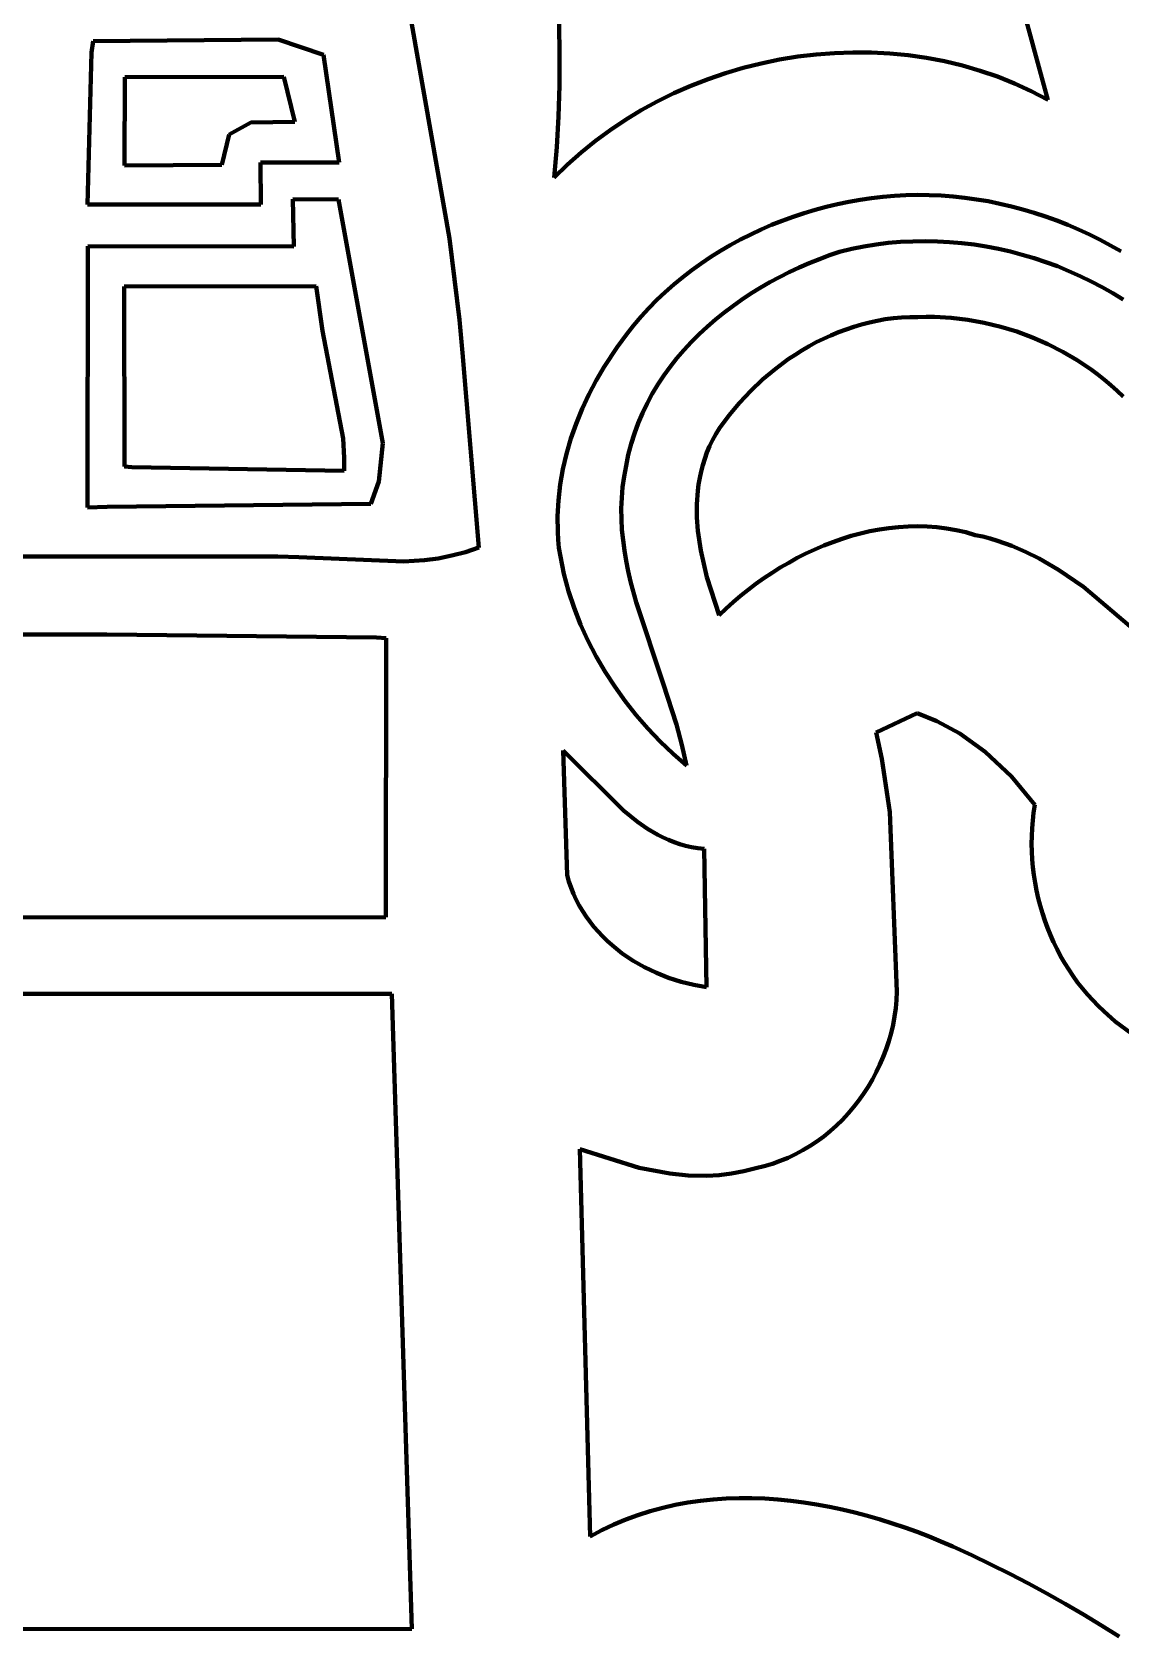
# Model space of a CAD drawing. Header units: millimetres. Extents: x 0 to 17.8, y 0 to 10.
# Drawn here: x 9.811 to 11.136, y 2.263 to 4.21 of the extents above; entities that cross this region are included whole.
import ezdxf

# ---------------------------------------------------------------- set-up
doc = ezdxf.new("R2010")
doc.units = ezdxf.units.MM
doc.layers.add('color#010101ff', color=7, linetype='CONTINUOUS', lineweight=100)
doc.layers.add('color#ffffffff', color=7, linetype='CONTINUOUS', lineweight=100)

msp = doc.modelspace()

# ---------------------------------------------------------------- linework, layer by layer
at = {"layer": 'color#010101ff'}
for p, q in [((11.0479, 4.1275), (10.9488, 4.4929)), ((10.3196, 3.9588), (10.2435, 4.392)), ((10.453, 4.2193), (10.4537, 4.182)), ((9.8838, 4.1851), (9.8859, 4.1987)), ((9.8859, 4.1987), (10.111, 4.2007)), ((10.111, 4.2007), (10.1661, 4.1822)), ((9.8791, 3.9999), (9.8838, 4.1851)), ((10.1661, 4.1822), (10.1852, 4.0512)), ((10.4537, 4.182), (10.4535, 4.1447)), ((10.6773, 4.1663), (10.6992, 4.1718)), ((10.6992, 4.1718), (10.7213, 4.1763)), ((10.7213, 4.1763), (10.7435, 4.18)), ((10.7435, 4.18), (10.7659, 4.1826)), ((10.7659, 4.1826), (10.7883, 4.1844)), ((10.7883, 4.1844), (10.8108, 4.1852)), ((10.8108, 4.1852), (10.8333, 4.185)), ((10.8333, 4.185), (10.8557, 4.1838)), ((10.8557, 4.1838), (10.8781, 4.1817)), ((10.8781, 4.1817), (10.9002, 4.1785)), ((10.9002, 4.1785), (10.9222, 4.1743)), ((10.9222, 4.1743), (10.944, 4.1691)), ((10.944, 4.1691), (10.9655, 4.1629)), ((9.9246, 4.1549), (9.9239, 4.0475)), ((10.118, 4.1555), (9.9246, 4.1549)), ((10.1315, 4.1005), (10.118, 4.1555)), ((10.6134, 4.1444), (10.6344, 4.1526)), ((10.6344, 4.1526), (10.6557, 4.1599)), ((10.6557, 4.1599), (10.6773, 4.1663)), ((10.9655, 4.1629), (10.9867, 4.1557)), ((10.9867, 4.1557), (11.0075, 4.1473)), ((10.4535, 4.1447), (10.4523, 4.1073)), ((10.5726, 4.1255), (10.5928, 4.1354)), ((10.5928, 4.1354), (10.6134, 4.1444)), ((11.0075, 4.1473), (11.0279, 4.1379)), ((11.0279, 4.1379), (11.0479, 4.1275)), ((10.5338, 4.1031), (10.553, 4.1147)), ((10.553, 4.1147), (10.5726, 4.1255)), ((10.0514, 4.0854), (10.078, 4.0997)), ((10.078, 4.0997), (10.1315, 4.1005)), ((10.4523, 4.1073), (10.4502, 4.07)), ((10.4972, 4.0774), (10.5152, 4.0907)), ((10.5152, 4.0907), (10.5338, 4.1031)), ((10.0424, 4.0484), (10.0514, 4.0854)), ((10.4502, 4.07), (10.4472, 4.0327)), ((10.4798, 4.0633), (10.4972, 4.0774)), ((10.1852, 4.0512), (10.0895, 4.0513)), ((10.0895, 4.0513), (10.09, 4)), ((10.4631, 4.0484), (10.4798, 4.0633)), ((9.9239, 4.0475), (10.0424, 4.0484)), ((10.4472, 4.0327), (10.4631, 4.0484)), ((10.8752, 4.0113), (10.8612, 4.0105)), ((10.8891, 4.0117), (10.8752, 4.0113)), ((10.9036, 4.0115), (10.8891, 4.0117)), ((10.9181, 4.0109), (10.9036, 4.0115)), ((10.09, 4), (9.8791, 3.9999)), ((10.1291, 4.0064), (10.1847, 4.0063)), ((10.1302, 3.9491), (10.1291, 4.0064)), ((10.1847, 4.0063), (10.2387, 3.7096)), ((10.7648, 3.9935), (10.7513, 3.9895)), ((10.7783, 3.9971), (10.7648, 3.9935)), ((10.792, 4.0004), (10.7783, 3.9971)), ((10.8057, 4.0032), (10.792, 4.0004)), ((10.8195, 4.0056), (10.8057, 4.0032)), ((10.8334, 4.0076), (10.8195, 4.0056)), ((10.8473, 4.0093), (10.8334, 4.0076)), ((10.8612, 4.0105), (10.8473, 4.0093)), ((10.9326, 4.0098), (10.9181, 4.0109)), ((10.947, 4.0083), (10.9326, 4.0098)), ((10.9613, 4.0063), (10.947, 4.0083)), ((10.9755, 4.0039), (10.9613, 4.0063)), ((10.9897, 4.001), (10.9755, 4.0039)), ((11.0037, 3.9977), (10.9897, 4.001)), ((11.0177, 3.994), (11.0037, 3.9977)), ((11.0315, 3.9899), (11.0177, 3.994)), ((10.7118, 3.9751), (10.6989, 3.9696)), ((10.7248, 3.9803), (10.7118, 3.9751)), ((10.738, 3.9851), (10.7248, 3.9803)), ((10.7513, 3.9895), (10.738, 3.9851)), ((11.0452, 3.9854), (11.0315, 3.9899)), ((11.0588, 3.9805), (11.0452, 3.9854)), ((11.0722, 3.9753), (11.0588, 3.9805)), ((11.0855, 3.9696), (11.0722, 3.9753)), ((10.3317, 3.8595), (10.3196, 3.9588)), ((10.6738, 3.9573), (10.6615, 3.9507)), ((10.6863, 3.9637), (10.6738, 3.9573)), ((10.6989, 3.9696), (10.6863, 3.9637)), ((10.8389, 3.9513), (10.8538, 3.9532)), ((10.8538, 3.9532), (10.8687, 3.9545)), ((10.8687, 3.9545), (10.8836, 3.9552)), ((10.8836, 3.9552), (10.8986, 3.9554)), ((10.8986, 3.9554), (10.9136, 3.9551)), ((10.9136, 3.9551), (10.9285, 3.9543)), ((10.9285, 3.9543), (10.9434, 3.953)), ((10.9434, 3.953), (10.9583, 3.9512)), ((11.0986, 3.9635), (11.0855, 3.9696)), ((11.1116, 3.9571), (11.0986, 3.9635)), ((11.1243, 3.9503), (11.1116, 3.9571)), ((9.8792, 3.6312), (9.8795, 3.9493)), ((9.8795, 3.9493), (10.1302, 3.9491)), ((10.6376, 3.9362), (10.626, 3.9283)), ((10.6494, 3.9436), (10.6376, 3.9362)), ((10.6615, 3.9507), (10.6494, 3.9436)), ((10.7576, 3.9288), (10.7699, 3.9337)), ((10.7699, 3.9337), (10.7822, 3.9383)), ((10.7822, 3.9383), (10.7946, 3.9426)), ((10.7946, 3.9426), (10.8093, 3.946)), ((10.8093, 3.946), (10.824, 3.949)), ((10.824, 3.949), (10.8389, 3.9513)), ((10.9583, 3.9512), (10.9731, 3.9488)), ((10.9731, 3.9488), (10.9878, 3.946)), ((10.9878, 3.946), (11.0024, 3.9427)), ((11.0024, 3.9427), (11.0169, 3.9389)), ((11.0169, 3.9389), (11.0313, 3.9347)), ((11.0313, 3.9347), (11.0456, 3.9299)), ((11.1369, 3.9431), (11.1243, 3.9503)), ((10.6147, 3.9202), (10.6036, 3.9116)), ((10.626, 3.9283), (10.6147, 3.9202)), ((10.7214, 3.9118), (10.7333, 3.9178)), ((10.7333, 3.9178), (10.7454, 3.9235)), ((10.7454, 3.9235), (10.7576, 3.9288)), ((11.0456, 3.9299), (11.0596, 3.9248)), ((11.0596, 3.9248), (11.0735, 3.9191)), ((11.0735, 3.9191), (11.0873, 3.913)), ((10.1572, 3.9008), (9.9238, 3.9002)), ((9.9238, 3.9002), (9.9239, 3.6811)), ((10.1651, 3.8464), (10.1572, 3.9008)), ((10.5929, 3.9027), (10.5824, 3.8935)), ((10.6036, 3.9116), (10.5929, 3.9027)), ((10.6865, 3.8916), (10.6979, 3.8987)), ((10.6979, 3.8987), (10.7096, 3.9054)), ((10.7096, 3.9054), (10.7214, 3.9118)), ((11.0873, 3.913), (11.1008, 3.9065)), ((11.1008, 3.9065), (11.1141, 3.8995)), ((11.1141, 3.8995), (11.1271, 3.8921)), ((10.5722, 3.8839), (10.5624, 3.8739)), ((10.5824, 3.8935), (10.5722, 3.8839)), ((10.6537, 3.8683), (10.6644, 3.8764)), ((10.6644, 3.8764), (10.6753, 3.8842)), ((10.6753, 3.8842), (10.6865, 3.8916)), ((11.1271, 3.8921), (11.1399, 3.8843)), ((10.3353, 3.8197), (10.3317, 3.8595)), ((10.5529, 3.8636), (10.5438, 3.8529)), ((10.5624, 3.8739), (10.5529, 3.8636)), ((10.6332, 3.8512), (10.6433, 3.8599)), ((10.6433, 3.8599), (10.6537, 3.8683)), ((10.8308, 3.8565), (10.8212, 3.8541)), ((10.8404, 3.8586), (10.8308, 3.8565)), ((10.8502, 3.8603), (10.8404, 3.8586)), ((10.86, 3.8616), (10.8502, 3.8603)), ((10.8699, 3.8625), (10.86, 3.8616)), ((10.8799, 3.863), (10.8699, 3.8625)), ((10.8899, 3.8631), (10.8799, 3.863)), ((10.9, 3.8633), (10.8899, 3.8631)), ((10.9101, 3.8632), (10.9, 3.8633)), ((10.9304, 3.862), (10.9101, 3.8632)), ((10.9507, 3.8596), (10.9304, 3.862)), ((10.9707, 3.856), (10.9507, 3.8596)), ((10.9906, 3.8512), (10.9707, 3.856)), ((10.1901, 3.7151), (10.1651, 3.8464)), ((10.535, 3.8418), (10.5236, 3.8265)), ((10.5438, 3.8529), (10.535, 3.8418)), ((10.6141, 3.8327), (10.6235, 3.8421)), ((10.6235, 3.8421), (10.6332, 3.8512)), ((10.7749, 3.8367), (10.7661, 3.8323)), ((10.784, 3.8408), (10.7749, 3.8367)), ((10.7931, 3.8446), (10.784, 3.8408)), ((10.8024, 3.8481), (10.7931, 3.8446)), ((10.8117, 3.8513), (10.8024, 3.8481)), ((10.8212, 3.8541), (10.8117, 3.8513)), ((11.0101, 3.8453), (10.9906, 3.8512)), ((11.0293, 3.8382), (11.0101, 3.8453)), ((11.0481, 3.8301), (11.0293, 3.8382)), ((10.3554, 3.5826), (10.3353, 3.8197)), ((10.5236, 3.8265), (10.5078, 3.8025)), ((10.5964, 3.8129), (10.6051, 3.8229)), ((10.6051, 3.8229), (10.6141, 3.8327)), ((10.7403, 3.8172), (10.732, 3.8117)), ((10.7487, 3.8225), (10.7403, 3.8172)), ((10.7573, 3.8275), (10.7487, 3.8225)), ((10.7661, 3.8323), (10.7573, 3.8275)), ((11.0663, 3.8208), (11.0481, 3.8301)), ((11.0839, 3.8105), (11.0663, 3.8208)), ((10.5078, 3.8025), (10.4981, 3.7858)), ((10.5805, 3.7919), (10.5883, 3.8025)), ((10.5883, 3.8025), (10.5964, 3.8129)), ((10.716, 3.7998), (10.7008, 3.787)), ((10.732, 3.8117), (10.716, 3.7998)), ((11.0924, 3.8049), (11.0839, 3.8105)), ((11.1008, 3.7991), (11.0924, 3.8049)), ((11.109, 3.793), (11.1008, 3.7991)), ((10.4981, 3.7858), (10.4892, 3.7687)), ((10.5665, 3.7696), (10.5732, 3.7809)), ((10.5732, 3.7809), (10.5805, 3.7919)), ((10.7008, 3.787), (10.6863, 3.7733)), ((11.1169, 3.7867), (11.109, 3.793)), ((11.1247, 3.7802), (11.1169, 3.7867)), ((11.1323, 3.7733), (11.1247, 3.7802)), ((10.4892, 3.7687), (10.4811, 3.7512)), ((10.5602, 3.758), (10.5665, 3.7696)), ((10.6727, 3.7588), (10.6601, 3.7436)), ((10.6863, 3.7733), (10.6727, 3.7588)), ((11.1396, 3.7663), (11.1323, 3.7733)), ((10.4811, 3.7512), (10.4738, 3.7333)), ((10.5493, 3.7339), (10.5545, 3.7461)), ((10.5545, 3.7461), (10.5602, 3.758)), ((10.6601, 3.7436), (10.6484, 3.7278)), ((10.4738, 3.7333), (10.4675, 3.7151)), ((10.5407, 3.7086), (10.5447, 3.7214)), ((10.5447, 3.7214), (10.5493, 3.7339)), ((10.6439, 3.7206), (10.6399, 3.7132)), ((10.6484, 3.7278), (10.6439, 3.7206)), ((10.1916, 3.6916), (10.1901, 3.7151)), ((10.2387, 3.7096), (10.2335, 3.6631)), ((10.4675, 3.7151), (10.4622, 3.6967)), ((10.5373, 3.6955), (10.5407, 3.7086)), ((10.6363, 3.7058), (10.6331, 3.6982)), ((10.6399, 3.7132), (10.6363, 3.7058)), ((9.9239, 3.6811), (9.9331, 3.6804)), ((9.9331, 3.6804), (10.1916, 3.6758)), ((10.1916, 3.6758), (10.1916, 3.6916)), ((10.4622, 3.6967), (10.4578, 3.678)), ((10.5321, 3.669), (10.5346, 3.6821)), ((10.5346, 3.6821), (10.5373, 3.6955)), ((10.628, 3.6829), (10.6259, 3.6751)), ((10.6304, 3.6906), (10.628, 3.6829)), ((10.6331, 3.6982), (10.6304, 3.6906)), ((10.2335, 3.6631), (10.2241, 3.6358)), ((10.4578, 3.678), (10.4545, 3.6591)), ((10.5304, 3.6559), (10.5321, 3.669)), ((10.6242, 3.6673), (10.6229, 3.6594)), ((10.6259, 3.6751), (10.6242, 3.6673)), ((10.4545, 3.6591), (10.4524, 3.64)), ((10.5288, 3.63), (10.5293, 3.6429)), ((10.5293, 3.6429), (10.5304, 3.6559)), ((10.6219, 3.6514), (10.6208, 3.6354)), ((10.6229, 3.6594), (10.6219, 3.6514)), ((9.903, 3.6321), (9.8792, 3.6312)), ((10.2241, 3.6358), (9.903, 3.6321)), ((10.4524, 3.64), (10.4513, 3.6209)), ((10.5289, 3.6171), (10.5288, 3.63)), ((10.6208, 3.6354), (10.6209, 3.6192)), ((10.4513, 3.6209), (10.4515, 3.6017)), ((10.5296, 3.6043), (10.5289, 3.6171)), ((10.5309, 3.5916), (10.5296, 3.6043)), ((10.6209, 3.6192), (10.622, 3.603)), ((10.622, 3.603), (10.6255, 3.5788)), ((10.8201, 3.5997), (10.8315, 3.6024)), ((10.8315, 3.6024), (10.843, 3.6046)), ((10.843, 3.6046), (10.8546, 3.6063)), ((10.8546, 3.6063), (10.8662, 3.6075)), ((10.8662, 3.6075), (10.8779, 3.6082)), ((10.8779, 3.6082), (10.8896, 3.6084)), ((10.8896, 3.6084), (10.9013, 3.6081)), ((10.9013, 3.6081), (10.913, 3.6072)), ((10.913, 3.6072), (10.9247, 3.6057)), ((10.9247, 3.6057), (10.9364, 3.6037)), ((10.9364, 3.6037), (10.948, 3.6011)), ((10.4515, 3.6017), (10.452, 3.592)), ((10.452, 3.592), (10.4529, 3.5824)), ((10.5326, 3.5789), (10.5309, 3.5916)), ((10.7644, 3.5803), (10.7753, 3.585)), ((10.7753, 3.585), (10.7863, 3.5893)), ((10.7863, 3.5893), (10.7975, 3.5932)), ((10.7975, 3.5932), (10.8087, 3.5967)), ((10.8087, 3.5967), (10.8201, 3.5997)), ((10.948, 3.6011), (10.9596, 3.5978)), ((10.9596, 3.5978), (10.9688, 3.5958)), ((10.9688, 3.5958), (10.9778, 3.5934)), ((10.9778, 3.5934), (10.9867, 3.5907)), ((10.9867, 3.5907), (11.004, 3.5846)), ((11.004, 3.5846), (11.0209, 3.5774)), ((8.1113, 3.572), (10.1109, 3.5718)), ((10.1109, 3.5718), (10.1363, 3.5709)), ((10.1363, 3.5709), (10.2639, 3.5654)), ((10.2639, 3.5654), (10.2892, 3.5672)), ((10.2892, 3.5672), (10.306, 3.5694)), ((10.306, 3.5694), (10.3226, 3.5727)), ((10.3226, 3.5727), (10.3391, 3.577)), ((10.3391, 3.577), (10.3473, 3.5796)), ((10.3473, 3.5796), (10.3554, 3.5826)), ((10.4529, 3.5824), (10.4546, 3.5717)), ((10.4546, 3.5717), (10.4567, 3.561)), ((10.5347, 3.5663), (10.5326, 3.5789)), ((10.5372, 3.5537), (10.5347, 3.5663)), ((10.6255, 3.5788), (10.6329, 3.5467)), ((10.7223, 3.5581), (10.7326, 3.5641)), ((10.7326, 3.5641), (10.743, 3.5699)), ((10.743, 3.5699), (10.7536, 3.5752)), ((10.7536, 3.5752), (10.7644, 3.5803)), ((11.0209, 3.5774), (11.0373, 3.5693)), ((11.0373, 3.5693), (11.0612, 3.5555)), ((10.4567, 3.561), (10.459, 3.5504)), ((10.459, 3.5504), (10.4617, 3.5399)), ((10.5401, 3.5411), (10.5372, 3.5537)), ((10.6329, 3.5467), (10.648, 3.5003)), ((10.6927, 3.5383), (10.7024, 3.5452)), ((10.7024, 3.5452), (10.7123, 3.5518)), ((10.7123, 3.5518), (10.7223, 3.5581)), ((11.0612, 3.5555), (11.0916, 3.5349)), ((10.4617, 3.5399), (10.4646, 3.5295)), ((10.4646, 3.5295), (10.4714, 3.509)), ((10.5468, 3.5161), (10.5401, 3.5411)), ((10.6741, 3.5237), (10.6833, 3.5311)), ((10.6833, 3.5311), (10.6927, 3.5383)), ((11.0916, 3.5349), (11.1829, 3.4571)), ((10.4714, 3.509), (10.4792, 3.4889)), ((10.5799, 3.4169), (10.5468, 3.5161)), ((10.648, 3.5003), (10.6564, 3.5083)), ((10.6564, 3.5083), (10.6651, 3.5161)), ((10.6651, 3.5161), (10.6741, 3.5237)), ((10.4792, 3.4889), (10.4882, 3.4693)), ((9.9024, 3.4769), (7.5371, 3.4745)), ((10.2307, 3.4731), (9.9024, 3.4769)), ((10.2424, 3.4722), (10.2307, 3.4731)), ((10.242, 3.1326), (10.2424, 3.4722)), ((10.4882, 3.4693), (10.4981, 3.4501)), ((10.4981, 3.4501), (10.509, 3.4314)), ((10.509, 3.4314), (10.5209, 3.4133)), ((10.5209, 3.4133), (10.5335, 3.3957)), ((10.5959, 3.3674), (10.5799, 3.4169)), ((10.5335, 3.3957), (10.547, 3.3787)), ((10.547, 3.3787), (10.5613, 3.3624)), ((10.8891, 3.3808), (10.8391, 3.3576)), ((10.9128, 3.3711), (10.8891, 3.3808)), ((10.9407, 3.3561), (10.9128, 3.3711)), ((10.5613, 3.3624), (10.5762, 3.3467)), ((10.6026, 3.3424), (10.5959, 3.3674)), ((10.8391, 3.3576), (10.8459, 3.3255)), ((10.9716, 3.3341), (10.9407, 3.3561)), ((10.4579, 3.3357), (10.4629, 3.1839)), ((10.5314, 3.2625), (10.4579, 3.3357)), ((10.5762, 3.3467), (10.5918, 3.3317)), ((10.5918, 3.3317), (10.608, 3.3174)), ((10.6055, 3.3299), (10.6026, 3.3424)), ((10.608, 3.3174), (10.6055, 3.3299)), ((11.0039, 3.3038), (10.9716, 3.3341)), ((10.8459, 3.3255), (10.8557, 3.2606)), ((11.0321, 3.2693), (11.0039, 3.3038)), ((10.5486, 3.2487), (10.5314, 3.2625)), ((10.8557, 3.2606), (10.8644, 3.0421)), ((11.0296, 3.2505), (11.0307, 3.2599)), ((11.0307, 3.2599), (11.0321, 3.2693)), ((10.5606, 3.2404), (10.5486, 3.2487)), ((10.5732, 3.233), (10.5606, 3.2404)), ((10.5796, 3.2298), (10.5732, 3.233)), ((11.0284, 3.2315), (11.0289, 3.241)), ((11.0289, 3.241), (11.0296, 3.2505)), ((10.5862, 3.2268), (10.5796, 3.2298)), ((10.593, 3.2241), (10.5862, 3.2268)), ((10.6, 3.2217), (10.593, 3.2241)), ((10.6071, 3.2197), (10.6, 3.2217)), ((10.6144, 3.2181), (10.6071, 3.2197)), ((10.6219, 3.2168), (10.6144, 3.2181)), ((10.6296, 3.2159), (10.6219, 3.2168)), ((10.6324, 3.0477), (10.6296, 3.2159)), ((11.0283, 3.222), (11.0284, 3.2315)), ((11.0285, 3.2125), (11.0283, 3.222)), ((11.0291, 3.203), (11.0285, 3.2125)), ((11.0299, 3.1935), (11.0291, 3.203)), ((11.031, 3.1841), (11.0299, 3.1935)), ((10.4629, 3.1839), (10.4651, 3.1762)), ((10.4651, 3.1762), (10.4677, 3.1686)), ((11.0325, 3.1746), (11.031, 3.1841)), ((11.0343, 3.1653), (11.0325, 3.1746)), ((10.4677, 3.1686), (10.4707, 3.1612)), ((10.4707, 3.1612), (10.474, 3.154)), ((11.0363, 3.156), (11.0343, 3.1653)), ((11.0387, 3.1468), (11.0363, 3.156)), ((10.474, 3.154), (10.4777, 3.1471)), ((10.4777, 3.1471), (10.4817, 3.1403)), ((10.4817, 3.1403), (10.486, 3.1337)), ((11.0414, 3.1377), (11.0387, 3.1468)), ((11.0444, 3.1286), (11.0414, 3.1377)), ((7.874, 3.1309), (10.242, 3.1326)), ((10.486, 3.1337), (10.4906, 3.1273)), ((10.4906, 3.1273), (10.4955, 3.1211)), ((10.4955, 3.1211), (10.5006, 3.1151)), ((11.0476, 3.1197), (11.0444, 3.1286)), ((11.0512, 3.1109), (11.0476, 3.1197)), ((10.5006, 3.1151), (10.506, 3.1094)), ((10.506, 3.1094), (10.5117, 3.1039)), ((10.5117, 3.1039), (10.5176, 3.0986)), ((10.5176, 3.0986), (10.53, 3.0887)), ((11.0551, 3.1022), (11.0512, 3.1109)), ((11.0592, 3.0937), (11.0551, 3.1022)), ((10.53, 3.0887), (10.5432, 3.0797)), ((10.5432, 3.0797), (10.5571, 3.0717)), ((11.0636, 3.0853), (11.0592, 3.0937)), ((11.0684, 3.077), (11.0636, 3.0853)), ((11.0734, 3.069), (11.0684, 3.077)), ((10.5571, 3.0717), (10.5715, 3.0648)), ((10.5715, 3.0648), (10.5863, 3.0589)), ((10.5863, 3.0589), (10.6015, 3.054)), ((11.0787, 3.0611), (11.0734, 3.069)), ((11.0842, 3.0534), (11.0787, 3.0611)), ((10.2496, 3.0396), (9.0878, 3.0394)), ((10.2737, 2.2666), (10.2496, 3.0396)), ((10.6015, 3.054), (10.6169, 3.0503)), ((10.6169, 3.0503), (10.6324, 3.0477)), ((10.8644, 3.0421), (10.8639, 3.0319)), ((11.0901, 3.0459), (11.0842, 3.0534)), ((11.0962, 3.0386), (11.0901, 3.0459)), ((11.1026, 3.0316), (11.0962, 3.0386)), ((10.863, 3.0218), (10.8615, 3.0117)), ((10.8639, 3.0319), (10.863, 3.0218)), ((11.1093, 3.0247), (11.1026, 3.0316)), ((11.1162, 3.0182), (11.1093, 3.0247)), ((11.1301, 3.0057), (11.1162, 3.0182)), ((10.8597, 3.0016), (10.8573, 2.9917)), ((10.8615, 3.0117), (10.8597, 3.0016)), ((11.15, 2.9911), (11.1301, 3.0057)), ((10.8545, 2.9819), (10.8513, 2.9722)), ((10.8573, 2.9917), (10.8545, 2.9819)), ((10.8477, 2.9627), (10.8437, 2.9533)), ((10.8513, 2.9722), (10.8477, 2.9627)), ((10.8392, 2.9441), (10.8344, 2.9351)), ((10.8437, 2.9533), (10.8392, 2.9441)), ((10.8292, 2.9263), (10.8236, 2.9177)), ((10.8344, 2.9351), (10.8292, 2.9263)), ((10.8114, 2.9014), (10.8048, 2.8937)), ((10.8177, 2.9094), (10.8114, 2.9014)), ((10.8236, 2.9177), (10.8177, 2.9094)), ((10.7979, 2.8862), (10.7906, 2.8791)), ((10.8048, 2.8937), (10.7979, 2.8862)), ((10.7752, 2.8659), (10.767, 2.8599)), ((10.783, 2.8723), (10.7752, 2.8659)), ((10.7906, 2.8791), (10.783, 2.8723)), ((10.5504, 2.8276), (10.4782, 2.8505)), ((10.4782, 2.8505), (10.491, 2.379)), ((10.741, 2.8443), (10.7318, 2.8399)), ((10.7499, 2.8491), (10.741, 2.8443)), ((10.7586, 2.8543), (10.7499, 2.8491)), ((10.767, 2.8599), (10.7586, 2.8543)), ((10.5877, 2.8206), (10.5504, 2.8276)), ((10.6779, 2.8235), (10.663, 2.8206)), ((10.6927, 2.8274), (10.6779, 2.8235)), ((10.7028, 2.8298), (10.6927, 2.8274)), ((10.7127, 2.8327), (10.7028, 2.8298)), ((10.7223, 2.836), (10.7127, 2.8327)), ((10.7318, 2.8399), (10.7223, 2.836)), ((10.6103, 2.8184), (10.5877, 2.8206)), ((10.6329, 2.818), (10.6103, 2.8184)), ((10.648, 2.8188), (10.6329, 2.818)), ((10.663, 2.8206), (10.648, 2.8188)), ((10.5792, 2.4139), (10.5945, 2.4174)), ((10.5945, 2.4174), (10.6098, 2.4202)), ((10.6098, 2.4202), (10.6253, 2.4224)), ((10.6253, 2.4224), (10.6408, 2.4241)), ((10.6408, 2.4241), (10.6565, 2.4251)), ((10.6565, 2.4251), (10.6721, 2.4256)), ((10.6721, 2.4256), (10.6878, 2.4256)), ((10.6878, 2.4256), (10.7036, 2.4251)), ((10.7036, 2.4251), (10.7193, 2.424)), ((10.7193, 2.424), (10.7351, 2.4225)), ((10.7351, 2.4225), (10.7508, 2.4205)), ((10.7508, 2.4205), (10.7665, 2.418)), ((10.7665, 2.418), (10.7821, 2.4152)), ((10.7821, 2.4152), (10.7977, 2.4119)), ((10.5197, 2.3935), (10.5343, 2.3996)), ((10.5343, 2.3996), (10.5491, 2.405)), ((10.5491, 2.405), (10.5641, 2.4098)), ((10.5641, 2.4098), (10.5792, 2.4139)), ((10.7977, 2.4119), (10.8131, 2.4082)), ((10.8131, 2.4082), (10.8285, 2.4041)), ((10.8285, 2.4041), (10.8438, 2.3997)), ((10.8438, 2.3997), (10.8589, 2.395)), ((10.491, 2.379), (10.5053, 2.3866)), ((10.5053, 2.3866), (10.5197, 2.3935)), ((10.8589, 2.395), (10.8739, 2.3899)), ((10.8739, 2.3899), (10.8888, 2.3845)), ((10.8888, 2.3845), (10.9034, 2.3788)), ((10.9034, 2.3788), (10.9179, 2.3729)), ((10.9179, 2.3729), (10.9322, 2.3667)), ((10.9322, 2.3667), (10.9556, 2.3561)), ((10.9556, 2.3561), (10.9788, 2.3451)), ((10.9788, 2.3451), (11.0018, 2.3336)), ((11.0018, 2.3336), (11.0245, 2.3218)), ((11.0245, 2.3218), (11.047, 2.3096)), ((11.047, 2.3096), (11.0693, 2.297)), ((11.0693, 2.297), (11.0914, 2.284)), ((11.0914, 2.284), (11.1132, 2.2707)), ((9.0876, 2.2662), (10.2737, 2.2666)), ((11.1132, 2.2707), (11.1349, 2.2571))]:
    msp.add_line(p, q, dxfattribs=at)
at = {"layer": 'color#ffffffff'}
for p, q in [((10.9488, 4.4929), (11.0479, 4.1275)), ((10.2435, 4.392), (10.3196, 3.9588)), ((10.4537, 4.182), (10.453, 4.2193)), ((9.8859, 4.1987), (9.8838, 4.1851)), ((10.111, 4.2007), (9.8859, 4.1987)), ((10.1661, 4.1822), (10.111, 4.2007)), ((9.8838, 4.1851), (9.8791, 3.9999)), ((10.1852, 4.0512), (10.1661, 4.1822)), ((10.4535, 4.1447), (10.4537, 4.182)), ((10.6992, 4.1718), (10.6773, 4.1663)), ((10.7213, 4.1763), (10.6992, 4.1718)), ((10.7435, 4.18), (10.7213, 4.1763)), ((10.7659, 4.1826), (10.7435, 4.18)), ((10.7883, 4.1844), (10.7659, 4.1826)), ((10.8108, 4.1852), (10.7883, 4.1844)), ((10.8333, 4.185), (10.8108, 4.1852)), ((10.8557, 4.1838), (10.8333, 4.185)), ((10.8781, 4.1817), (10.8557, 4.1838)), ((10.9002, 4.1785), (10.8781, 4.1817)), ((10.9222, 4.1743), (10.9002, 4.1785)), ((10.944, 4.1691), (10.9222, 4.1743)), ((10.9655, 4.1629), (10.944, 4.1691)), ((9.9239, 4.0475), (9.9246, 4.1549)), ((9.9246, 4.1549), (10.118, 4.1555)), ((10.118, 4.1555), (10.1315, 4.1005)), ((10.6344, 4.1526), (10.6134, 4.1444)), ((10.6557, 4.1599), (10.6344, 4.1526)), ((10.6773, 4.1663), (10.6557, 4.1599)), ((10.9867, 4.1557), (10.9655, 4.1629)), ((11.0075, 4.1473), (10.9867, 4.1557)), ((10.4523, 4.1073), (10.4535, 4.1447)), ((10.5928, 4.1354), (10.5726, 4.1255)), ((10.6134, 4.1444), (10.5928, 4.1354)), ((11.0279, 4.1379), (11.0075, 4.1473)), ((11.0479, 4.1275), (11.0279, 4.1379)), ((10.553, 4.1147), (10.5338, 4.1031)), ((10.5726, 4.1255), (10.553, 4.1147)), ((10.078, 4.0997), (10.0514, 4.0854)), ((10.1315, 4.1005), (10.078, 4.0997)), ((10.4502, 4.07), (10.4523, 4.1073)), ((10.5152, 4.0907), (10.4972, 4.0774)), ((10.5338, 4.1031), (10.5152, 4.0907)), ((10.0514, 4.0854), (10.0424, 4.0484)), ((10.4472, 4.0327), (10.4502, 4.07)), ((10.4972, 4.0774), (10.4798, 4.0633)), ((10.09, 4), (10.0895, 4.0513)), ((10.0895, 4.0513), (10.1852, 4.0512)), ((10.4798, 4.0633), (10.4631, 4.0484)), ((10.0424, 4.0484), (9.9239, 4.0475)), ((10.4631, 4.0484), (10.4472, 4.0327)), ((10.8612, 4.0105), (10.8752, 4.0113)), ((10.8752, 4.0113), (10.8891, 4.0117)), ((10.8891, 4.0117), (10.9036, 4.0115)), ((10.9036, 4.0115), (10.9181, 4.0109)), ((9.8791, 3.9999), (10.09, 4)), ((10.1291, 4.0064), (10.1302, 3.9491)), ((10.1847, 4.0063), (10.1291, 4.0064)), ((10.2387, 3.7096), (10.1847, 4.0063)), ((10.7513, 3.9895), (10.7648, 3.9935)), ((10.7648, 3.9935), (10.7783, 3.9971)), ((10.7783, 3.9971), (10.792, 4.0004)), ((10.792, 4.0004), (10.8057, 4.0032)), ((10.8057, 4.0032), (10.8195, 4.0056)), ((10.8195, 4.0056), (10.8334, 4.0076)), ((10.8334, 4.0076), (10.8473, 4.0093)), ((10.8473, 4.0093), (10.8612, 4.0105)), ((10.9181, 4.0109), (10.9326, 4.0098)), ((10.9326, 4.0098), (10.947, 4.0083)), ((10.947, 4.0083), (10.9613, 4.0063)), ((10.9613, 4.0063), (10.9755, 4.0039)), ((10.9755, 4.0039), (10.9897, 4.001)), ((10.9897, 4.001), (11.0037, 3.9977)), ((11.0037, 3.9977), (11.0177, 3.994)), ((11.0177, 3.994), (11.0315, 3.9899)), ((10.6989, 3.9696), (10.7118, 3.9751)), ((10.7118, 3.9751), (10.7248, 3.9803)), ((10.7248, 3.9803), (10.738, 3.9851)), ((10.738, 3.9851), (10.7513, 3.9895)), ((11.0315, 3.9899), (11.0452, 3.9854)), ((11.0452, 3.9854), (11.0588, 3.9805)), ((11.0588, 3.9805), (11.0722, 3.9753)), ((11.0722, 3.9753), (11.0855, 3.9696)), ((10.3196, 3.9588), (10.3317, 3.8595)), ((10.6615, 3.9507), (10.6738, 3.9573)), ((10.6738, 3.9573), (10.6863, 3.9637)), ((10.6863, 3.9637), (10.6989, 3.9696)), ((10.8538, 3.9532), (10.8389, 3.9513)), ((10.8687, 3.9545), (10.8538, 3.9532)), ((10.8836, 3.9552), (10.8687, 3.9545)), ((10.8986, 3.9554), (10.8836, 3.9552)), ((10.9136, 3.9551), (10.8986, 3.9554)), ((10.9285, 3.9543), (10.9136, 3.9551)), ((10.9434, 3.953), (10.9285, 3.9543)), ((10.9583, 3.9512), (10.9434, 3.953)), ((11.0855, 3.9696), (11.0986, 3.9635)), ((11.0986, 3.9635), (11.1116, 3.9571)), ((11.1116, 3.9571), (11.1243, 3.9503)), ((9.8795, 3.9493), (9.8792, 3.6312)), ((10.1302, 3.9491), (9.8795, 3.9493)), ((10.626, 3.9283), (10.6376, 3.9362)), ((10.6376, 3.9362), (10.6494, 3.9436)), ((10.6494, 3.9436), (10.6615, 3.9507)), ((10.7699, 3.9337), (10.7576, 3.9288)), ((10.7822, 3.9383), (10.7699, 3.9337)), ((10.7946, 3.9426), (10.7822, 3.9383)), ((10.8093, 3.946), (10.7946, 3.9426)), ((10.824, 3.949), (10.8093, 3.946)), ((10.8389, 3.9513), (10.824, 3.949)), ((10.9731, 3.9488), (10.9583, 3.9512)), ((10.9878, 3.946), (10.9731, 3.9488)), ((11.0024, 3.9427), (10.9878, 3.946)), ((11.0169, 3.9389), (11.0024, 3.9427)), ((11.0313, 3.9347), (11.0169, 3.9389)), ((11.0456, 3.9299), (11.0313, 3.9347)), ((11.1243, 3.9503), (11.1369, 3.9431)), ((10.6036, 3.9116), (10.6147, 3.9202)), ((10.6147, 3.9202), (10.626, 3.9283)), ((10.7333, 3.9178), (10.7214, 3.9118)), ((10.7454, 3.9235), (10.7333, 3.9178)), ((10.7576, 3.9288), (10.7454, 3.9235)), ((11.0596, 3.9248), (11.0456, 3.9299)), ((11.0735, 3.9191), (11.0596, 3.9248)), ((11.0873, 3.913), (11.0735, 3.9191)), ((9.9238, 3.9002), (10.1572, 3.9008)), ((9.9239, 3.6811), (9.9238, 3.9002)), ((10.1572, 3.9008), (10.1651, 3.8464)), ((10.5824, 3.8935), (10.5929, 3.9027)), ((10.5929, 3.9027), (10.6036, 3.9116)), ((10.6979, 3.8987), (10.6865, 3.8916)), ((10.7096, 3.9054), (10.6979, 3.8987)), ((10.7214, 3.9118), (10.7096, 3.9054)), ((11.1008, 3.9065), (11.0873, 3.913)), ((11.1141, 3.8995), (11.1008, 3.9065)), ((11.1271, 3.8921), (11.1141, 3.8995)), ((10.5624, 3.8739), (10.5722, 3.8839)), ((10.5722, 3.8839), (10.5824, 3.8935)), ((10.6644, 3.8764), (10.6537, 3.8683)), ((10.6753, 3.8842), (10.6644, 3.8764)), ((10.6865, 3.8916), (10.6753, 3.8842)), ((11.1399, 3.8843), (11.1271, 3.8921)), ((10.3317, 3.8595), (10.3353, 3.8197)), ((10.5438, 3.8529), (10.5529, 3.8636)), ((10.5529, 3.8636), (10.5624, 3.8739)), ((10.6433, 3.8599), (10.6332, 3.8512)), ((10.6537, 3.8683), (10.6433, 3.8599)), ((10.8212, 3.8541), (10.8308, 3.8565)), ((10.8308, 3.8565), (10.8404, 3.8586)), ((10.8404, 3.8586), (10.8502, 3.8603)), ((10.8502, 3.8603), (10.86, 3.8616)), ((10.86, 3.8616), (10.8699, 3.8625)), ((10.8699, 3.8625), (10.8799, 3.863)), ((10.8799, 3.863), (10.8899, 3.8631)), ((10.8899, 3.8631), (10.9, 3.8633)), ((10.9, 3.8633), (10.9101, 3.8632)), ((10.9101, 3.8632), (10.9304, 3.862)), ((10.9304, 3.862), (10.9507, 3.8596)), ((10.9507, 3.8596), (10.9707, 3.856)), ((10.9707, 3.856), (10.9906, 3.8512)), ((10.1651, 3.8464), (10.1901, 3.7151)), ((10.5236, 3.8265), (10.535, 3.8418)), ((10.535, 3.8418), (10.5438, 3.8529)), ((10.6235, 3.8421), (10.6141, 3.8327)), ((10.6332, 3.8512), (10.6235, 3.8421)), ((10.7661, 3.8323), (10.7749, 3.8367)), ((10.7749, 3.8367), (10.784, 3.8408)), ((10.784, 3.8408), (10.7931, 3.8446)), ((10.7931, 3.8446), (10.8024, 3.8481)), ((10.8024, 3.8481), (10.8117, 3.8513)), ((10.8117, 3.8513), (10.8212, 3.8541)), ((10.9906, 3.8512), (11.0101, 3.8453)), ((11.0101, 3.8453), (11.0293, 3.8382)), ((11.0293, 3.8382), (11.0481, 3.8301)), ((10.3353, 3.8197), (10.3554, 3.5826)), ((10.5078, 3.8025), (10.5236, 3.8265)), ((10.6051, 3.8229), (10.5964, 3.8129)), ((10.6141, 3.8327), (10.6051, 3.8229)), ((10.732, 3.8117), (10.7403, 3.8172)), ((10.7403, 3.8172), (10.7487, 3.8225)), ((10.7487, 3.8225), (10.7573, 3.8275)), ((10.7573, 3.8275), (10.7661, 3.8323)), ((11.0481, 3.8301), (11.0663, 3.8208)), ((11.0663, 3.8208), (11.0839, 3.8105)), ((10.4981, 3.7858), (10.5078, 3.8025)), ((10.5883, 3.8025), (10.5805, 3.7919)), ((10.5964, 3.8129), (10.5883, 3.8025)), ((10.7008, 3.787), (10.716, 3.7998)), ((10.716, 3.7998), (10.732, 3.8117)), ((11.0839, 3.8105), (11.0924, 3.8049)), ((11.0924, 3.8049), (11.1008, 3.7991)), ((11.1008, 3.7991), (11.109, 3.793)), ((10.4892, 3.7687), (10.4981, 3.7858)), ((10.5732, 3.7809), (10.5665, 3.7696)), ((10.5805, 3.7919), (10.5732, 3.7809)), ((10.6863, 3.7733), (10.7008, 3.787)), ((11.109, 3.793), (11.1169, 3.7867)), ((11.1169, 3.7867), (11.1247, 3.7802)), ((11.1247, 3.7802), (11.1323, 3.7733)), ((10.4811, 3.7512), (10.4892, 3.7687)), ((10.5665, 3.7696), (10.5602, 3.758)), ((10.6601, 3.7436), (10.6727, 3.7588)), ((10.6727, 3.7588), (10.6863, 3.7733)), ((11.1323, 3.7733), (11.1396, 3.7663)), ((10.4738, 3.7333), (10.4811, 3.7512)), ((10.5545, 3.7461), (10.5493, 3.7339)), ((10.5602, 3.758), (10.5545, 3.7461)), ((10.6484, 3.7278), (10.6601, 3.7436)), ((10.4675, 3.7151), (10.4738, 3.7333)), ((10.5447, 3.7214), (10.5407, 3.7086)), ((10.5493, 3.7339), (10.5447, 3.7214)), ((10.6399, 3.7132), (10.6439, 3.7206)), ((10.6439, 3.7206), (10.6484, 3.7278)), ((10.1901, 3.7151), (10.1916, 3.6916)), ((10.2335, 3.6631), (10.2387, 3.7096)), ((10.4622, 3.6967), (10.4675, 3.7151)), ((10.5407, 3.7086), (10.5373, 3.6955)), ((10.6331, 3.6982), (10.6363, 3.7058)), ((10.6363, 3.7058), (10.6399, 3.7132)), ((9.9331, 3.6804), (9.9239, 3.6811)), ((10.1916, 3.6758), (9.9331, 3.6804)), ((10.1916, 3.6916), (10.1916, 3.6758)), ((10.4578, 3.678), (10.4622, 3.6967)), ((10.5346, 3.6821), (10.5321, 3.669)), ((10.5373, 3.6955), (10.5346, 3.6821)), ((10.6259, 3.6751), (10.628, 3.6829)), ((10.628, 3.6829), (10.6304, 3.6906)), ((10.6304, 3.6906), (10.6331, 3.6982)), ((10.2241, 3.6358), (10.2335, 3.6631)), ((10.4545, 3.6591), (10.4578, 3.678)), ((10.5321, 3.669), (10.5304, 3.6559)), ((10.6229, 3.6594), (10.6242, 3.6673)), ((10.6242, 3.6673), (10.6259, 3.6751)), ((10.4524, 3.64), (10.4545, 3.6591)), ((10.5293, 3.6429), (10.5288, 3.63)), ((10.5304, 3.6559), (10.5293, 3.6429)), ((10.6208, 3.6354), (10.6219, 3.6514)), ((10.6219, 3.6514), (10.6229, 3.6594)), ((9.8792, 3.6312), (9.903, 3.6321)), ((9.903, 3.6321), (10.2241, 3.6358)), ((10.4513, 3.6209), (10.4524, 3.64)), ((10.5288, 3.63), (10.5289, 3.6171)), ((10.6209, 3.6192), (10.6208, 3.6354)), ((10.4515, 3.6017), (10.4513, 3.6209)), ((10.5289, 3.6171), (10.5296, 3.6043)), ((10.5296, 3.6043), (10.5309, 3.5916)), ((10.622, 3.603), (10.6209, 3.6192)), ((10.6255, 3.5788), (10.622, 3.603)), ((10.8315, 3.6024), (10.8201, 3.5997)), ((10.843, 3.6046), (10.8315, 3.6024)), ((10.8546, 3.6063), (10.843, 3.6046)), ((10.8662, 3.6075), (10.8546, 3.6063)), ((10.8779, 3.6082), (10.8662, 3.6075)), ((10.8896, 3.6084), (10.8779, 3.6082)), ((10.9013, 3.6081), (10.8896, 3.6084)), ((10.913, 3.6072), (10.9013, 3.6081)), ((10.9247, 3.6057), (10.913, 3.6072)), ((10.9364, 3.6037), (10.9247, 3.6057)), ((10.948, 3.6011), (10.9364, 3.6037)), ((10.452, 3.592), (10.4515, 3.6017)), ((10.4529, 3.5824), (10.452, 3.592)), ((10.5309, 3.5916), (10.5326, 3.5789)), ((10.7753, 3.585), (10.7644, 3.5803)), ((10.7863, 3.5893), (10.7753, 3.585)), ((10.7975, 3.5932), (10.7863, 3.5893)), ((10.8087, 3.5967), (10.7975, 3.5932)), ((10.8201, 3.5997), (10.8087, 3.5967)), ((10.9596, 3.5978), (10.948, 3.6011)), ((10.9688, 3.5958), (10.9596, 3.5978)), ((10.9778, 3.5934), (10.9688, 3.5958)), ((10.9867, 3.5907), (10.9778, 3.5934)), ((11.004, 3.5846), (10.9867, 3.5907)), ((11.0209, 3.5774), (11.004, 3.5846)), ((10.1109, 3.5718), (8.1113, 3.572)), ((10.1363, 3.5709), (10.1109, 3.5718)), ((10.2639, 3.5654), (10.1363, 3.5709)), ((10.2892, 3.5672), (10.2639, 3.5654)), ((10.306, 3.5694), (10.2892, 3.5672)), ((10.3226, 3.5727), (10.306, 3.5694)), ((10.3391, 3.577), (10.3226, 3.5727)), ((10.3473, 3.5796), (10.3391, 3.577)), ((10.3554, 3.5826), (10.3473, 3.5796)), ((10.4546, 3.5717), (10.4529, 3.5824)), ((10.4567, 3.561), (10.4546, 3.5717)), ((10.5326, 3.5789), (10.5347, 3.5663)), ((10.5347, 3.5663), (10.5372, 3.5537)), ((10.6329, 3.5467), (10.6255, 3.5788)), ((10.7326, 3.5641), (10.7223, 3.5581)), ((10.743, 3.5699), (10.7326, 3.5641)), ((10.7536, 3.5752), (10.743, 3.5699)), ((10.7644, 3.5803), (10.7536, 3.5752)), ((11.0373, 3.5693), (11.0209, 3.5774)), ((11.0612, 3.5555), (11.0373, 3.5693)), ((10.459, 3.5504), (10.4567, 3.561)), ((10.4617, 3.5399), (10.459, 3.5504)), ((10.5372, 3.5537), (10.5401, 3.5411)), ((10.648, 3.5003), (10.6329, 3.5467)), ((10.7024, 3.5452), (10.6927, 3.5383)), ((10.7123, 3.5518), (10.7024, 3.5452)), ((10.7223, 3.5581), (10.7123, 3.5518)), ((11.0916, 3.5349), (11.0612, 3.5555)), ((10.4646, 3.5295), (10.4617, 3.5399)), ((10.4714, 3.509), (10.4646, 3.5295)), ((10.5401, 3.5411), (10.5468, 3.5161)), ((10.6833, 3.5311), (10.6741, 3.5237)), ((10.6927, 3.5383), (10.6833, 3.5311)), ((11.1829, 3.4571), (11.0916, 3.5349)), ((10.4792, 3.4889), (10.4714, 3.509)), ((10.5468, 3.5161), (10.5799, 3.4169)), ((10.6564, 3.5083), (10.648, 3.5003)), ((10.6651, 3.5161), (10.6564, 3.5083)), ((10.6741, 3.5237), (10.6651, 3.5161)), ((10.4882, 3.4693), (10.4792, 3.4889)), ((7.5371, 3.4745), (9.9024, 3.4769)), ((9.9024, 3.4769), (10.2307, 3.4731)), ((10.2307, 3.4731), (10.2424, 3.4722)), ((10.2424, 3.4722), (10.242, 3.1326)), ((10.4981, 3.4501), (10.4882, 3.4693)), ((10.509, 3.4314), (10.4981, 3.4501)), ((10.5209, 3.4133), (10.509, 3.4314)), ((10.5335, 3.3957), (10.5209, 3.4133)), ((10.5799, 3.4169), (10.5959, 3.3674)), ((10.547, 3.3787), (10.5335, 3.3957)), ((10.5613, 3.3624), (10.547, 3.3787)), ((10.8391, 3.3576), (10.8891, 3.3808)), ((10.8891, 3.3808), (10.9128, 3.3711)), ((10.9128, 3.3711), (10.9407, 3.3561)), ((10.5762, 3.3467), (10.5613, 3.3624)), ((10.5959, 3.3674), (10.6026, 3.3424)), ((10.8459, 3.3255), (10.8391, 3.3576)), ((10.9407, 3.3561), (10.9716, 3.3341)), ((10.4579, 3.3357), (10.5314, 3.2625)), ((10.4629, 3.1839), (10.4579, 3.3357)), ((10.5918, 3.3317), (10.5762, 3.3467)), ((10.608, 3.3174), (10.5918, 3.3317)), ((10.6026, 3.3424), (10.6055, 3.3299)), ((10.6055, 3.3299), (10.608, 3.3174)), ((10.9716, 3.3341), (11.0039, 3.3038)), ((10.8557, 3.2606), (10.8459, 3.3255)), ((11.0039, 3.3038), (11.0321, 3.2693)), ((10.5314, 3.2625), (10.5486, 3.2487)), ((10.8644, 3.0421), (10.8557, 3.2606)), ((11.0307, 3.2599), (11.0296, 3.2505)), ((11.0321, 3.2693), (11.0307, 3.2599)), ((10.5486, 3.2487), (10.5606, 3.2404)), ((10.5606, 3.2404), (10.5732, 3.233)), ((10.5732, 3.233), (10.5796, 3.2298)), ((11.0289, 3.241), (11.0284, 3.2315)), ((11.0296, 3.2505), (11.0289, 3.241)), ((10.5796, 3.2298), (10.5862, 3.2268)), ((10.5862, 3.2268), (10.593, 3.2241)), ((10.593, 3.2241), (10.6, 3.2217)), ((10.6, 3.2217), (10.6071, 3.2197)), ((10.6071, 3.2197), (10.6144, 3.2181)), ((10.6144, 3.2181), (10.6219, 3.2168)), ((10.6219, 3.2168), (10.6296, 3.2159)), ((10.6296, 3.2159), (10.6324, 3.0477)), ((11.0284, 3.2315), (11.0283, 3.222)), ((11.0283, 3.222), (11.0285, 3.2125)), ((11.0285, 3.2125), (11.0291, 3.203)), ((11.0291, 3.203), (11.0299, 3.1935)), ((11.0299, 3.1935), (11.031, 3.1841)), ((10.4651, 3.1762), (10.4629, 3.1839)), ((10.4677, 3.1686), (10.4651, 3.1762)), ((11.031, 3.1841), (11.0325, 3.1746)), ((11.0325, 3.1746), (11.0343, 3.1653)), ((10.4707, 3.1612), (10.4677, 3.1686)), ((10.474, 3.154), (10.4707, 3.1612)), ((11.0343, 3.1653), (11.0363, 3.156)), ((11.0363, 3.156), (11.0387, 3.1468)), ((10.4777, 3.1471), (10.474, 3.154)), ((10.4817, 3.1403), (10.4777, 3.1471)), ((10.486, 3.1337), (10.4817, 3.1403)), ((11.0387, 3.1468), (11.0414, 3.1377)), ((11.0414, 3.1377), (11.0444, 3.1286)), ((10.242, 3.1326), (7.874, 3.1309)), ((10.4906, 3.1273), (10.486, 3.1337)), ((10.4955, 3.1211), (10.4906, 3.1273)), ((10.5006, 3.1151), (10.4955, 3.1211)), ((11.0444, 3.1286), (11.0476, 3.1197)), ((11.0476, 3.1197), (11.0512, 3.1109)), ((10.506, 3.1094), (10.5006, 3.1151)), ((10.5117, 3.1039), (10.506, 3.1094)), ((10.5176, 3.0986), (10.5117, 3.1039)), ((10.53, 3.0887), (10.5176, 3.0986)), ((11.0512, 3.1109), (11.0551, 3.1022)), ((11.0551, 3.1022), (11.0592, 3.0937)), ((10.5432, 3.0797), (10.53, 3.0887)), ((10.5571, 3.0717), (10.5432, 3.0797)), ((11.0592, 3.0937), (11.0636, 3.0853)), ((11.0636, 3.0853), (11.0684, 3.077)), ((11.0684, 3.077), (11.0734, 3.069)), ((10.5715, 3.0648), (10.5571, 3.0717)), ((10.5863, 3.0589), (10.5715, 3.0648)), ((10.6015, 3.054), (10.5863, 3.0589)), ((11.0734, 3.069), (11.0787, 3.0611)), ((11.0787, 3.0611), (11.0842, 3.0534)), ((9.0878, 3.0394), (10.2496, 3.0396)), ((10.2496, 3.0396), (10.2737, 2.2666)), ((10.6169, 3.0503), (10.6015, 3.054)), ((10.6324, 3.0477), (10.6169, 3.0503)), ((10.8639, 3.0319), (10.8644, 3.0421)), ((11.0842, 3.0534), (11.0901, 3.0459)), ((11.0901, 3.0459), (11.0962, 3.0386)), ((11.0962, 3.0386), (11.1026, 3.0316)), ((10.8615, 3.0117), (10.863, 3.0218)), ((10.863, 3.0218), (10.8639, 3.0319)), ((11.1026, 3.0316), (11.1093, 3.0247)), ((11.1093, 3.0247), (11.1162, 3.0182)), ((11.1162, 3.0182), (11.1301, 3.0057)), ((10.8573, 2.9917), (10.8597, 3.0016)), ((10.8597, 3.0016), (10.8615, 3.0117)), ((11.1301, 3.0057), (11.15, 2.9911)), ((10.8513, 2.9722), (10.8545, 2.9819)), ((10.8545, 2.9819), (10.8573, 2.9917)), ((10.8437, 2.9533), (10.8477, 2.9627)), ((10.8477, 2.9627), (10.8513, 2.9722)), ((10.8344, 2.9351), (10.8392, 2.9441)), ((10.8392, 2.9441), (10.8437, 2.9533)), ((10.8236, 2.9177), (10.8292, 2.9263)), ((10.8292, 2.9263), (10.8344, 2.9351)), ((10.8048, 2.8937), (10.8114, 2.9014)), ((10.8114, 2.9014), (10.8177, 2.9094)), ((10.8177, 2.9094), (10.8236, 2.9177)), ((10.7906, 2.8791), (10.7979, 2.8862)), ((10.7979, 2.8862), (10.8048, 2.8937)), ((10.767, 2.8599), (10.7752, 2.8659)), ((10.7752, 2.8659), (10.783, 2.8723)), ((10.783, 2.8723), (10.7906, 2.8791)), ((10.491, 2.379), (10.4782, 2.8505)), ((10.4782, 2.8505), (10.5504, 2.8276)), ((10.7318, 2.8399), (10.741, 2.8443)), ((10.741, 2.8443), (10.7499, 2.8491)), ((10.7499, 2.8491), (10.7586, 2.8543)), ((10.7586, 2.8543), (10.767, 2.8599)), ((10.5504, 2.8276), (10.5877, 2.8206)), ((10.663, 2.8206), (10.6779, 2.8235)), ((10.6779, 2.8235), (10.6927, 2.8274)), ((10.6927, 2.8274), (10.7028, 2.8298)), ((10.7028, 2.8298), (10.7127, 2.8327)), ((10.7127, 2.8327), (10.7223, 2.836)), ((10.7223, 2.836), (10.7318, 2.8399)), ((10.5877, 2.8206), (10.6103, 2.8184)), ((10.6103, 2.8184), (10.6329, 2.818)), ((10.6329, 2.818), (10.648, 2.8188)), ((10.648, 2.8188), (10.663, 2.8206)), ((10.5945, 2.4174), (10.5792, 2.4139)), ((10.6098, 2.4202), (10.5945, 2.4174)), ((10.6253, 2.4224), (10.6098, 2.4202)), ((10.6408, 2.4241), (10.6253, 2.4224)), ((10.6565, 2.4251), (10.6408, 2.4241)), ((10.6721, 2.4256), (10.6565, 2.4251)), ((10.6878, 2.4256), (10.6721, 2.4256)), ((10.7036, 2.4251), (10.6878, 2.4256)), ((10.7193, 2.424), (10.7036, 2.4251)), ((10.7351, 2.4225), (10.7193, 2.424)), ((10.7508, 2.4205), (10.7351, 2.4225)), ((10.7665, 2.418), (10.7508, 2.4205)), ((10.7821, 2.4152), (10.7665, 2.418)), ((10.7977, 2.4119), (10.7821, 2.4152)), ((10.5343, 2.3996), (10.5197, 2.3935)), ((10.5491, 2.405), (10.5343, 2.3996)), ((10.5641, 2.4098), (10.5491, 2.405)), ((10.5792, 2.4139), (10.5641, 2.4098)), ((10.8131, 2.4082), (10.7977, 2.4119)), ((10.8285, 2.4041), (10.8131, 2.4082)), ((10.8438, 2.3997), (10.8285, 2.4041)), ((10.8589, 2.395), (10.8438, 2.3997)), ((10.5053, 2.3866), (10.491, 2.379)), ((10.5197, 2.3935), (10.5053, 2.3866)), ((10.8739, 2.3899), (10.8589, 2.395)), ((10.8888, 2.3845), (10.8739, 2.3899)), ((10.9034, 2.3788), (10.8888, 2.3845)), ((10.9179, 2.3729), (10.9034, 2.3788)), ((10.9322, 2.3667), (10.9179, 2.3729)), ((10.9556, 2.3561), (10.9322, 2.3667)), ((10.9788, 2.3451), (10.9556, 2.3561)), ((11.0018, 2.3336), (10.9788, 2.3451)), ((11.0245, 2.3218), (11.0018, 2.3336)), ((11.047, 2.3096), (11.0245, 2.3218)), ((11.0693, 2.297), (11.047, 2.3096)), ((11.0914, 2.284), (11.0693, 2.297)), ((11.1132, 2.2707), (11.0914, 2.284)), ((10.2737, 2.2666), (9.0876, 2.2662)), ((11.1349, 2.2571), (11.1132, 2.2707))]:
    msp.add_line(p, q, dxfattribs=at)

doc.saveas('drawing.dxf')
